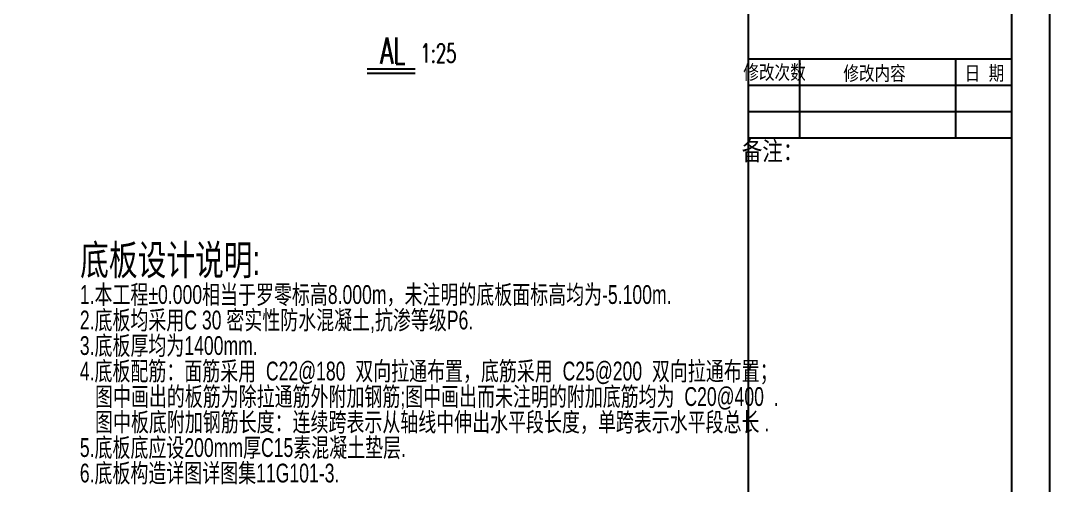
# Model space of a CAD drawing. Extents: x 628064 to 789462, y -248497 to 145317.
# Drawn here: x 714656 to 742006, y -142122 to -129751 of the extents above; entities that cross this region are included whole.
import ezdxf
from ezdxf.enums import TextEntityAlignment as Align

# ---------------------------------------------------------------- set-up
doc = ezdxf.new("R2010")
doc.units = 0
doc.header["$LTSCALE"] = 100
for name, color, linetype in [('PUB_TITLE', 4, 'Continuous'), ('TEXT', 2, 'Continuous'), ('tk', 7, 'Continuous')]:
    doc.layers.add(name, color=color, linetype=linetype)
doc.styles.add('hztxt2', font='hztxt2')
doc.styles.get("Standard").update_dxf_attribs({"font": 'standard'})
doc.styles.add('tssd_rein', font='tssd_rein')

msp = doc.modelspace()

# ---------------------------------------------------------------- linework, layer by layer
msp.add_line((723865.7, -131155.2), (725146.8, -131155.2))
msp.add_lwpolyline([(723865.7, -131035.2), (725146.8, -131035.2)])
at = {"layer": 'PUB_TITLE'}
for p, q in [((734005.8, -130769.4), (741005.8, -130769.4)), ((735358.7, -130769.4), (735358.7, -132869.3)), ((739511.4, -130769.4), (739511.4, -132869.3)), ((734005.8, -131469.4), (741005.8, -131469.4)), ((734005.8, -132169.3), (741005.8, -132169.3)), ((734005.8, -132869.3), (741005.8, -132869.3))]:
    msp.add_line(p, q, dxfattribs=at)
at = {"layer": 'tk'}
msp.add_line((734005.8, -171301.2), (734005.8, -113901.2), dxfattribs=at)
at = {"layer": 'tk', "color": 5}
msp.add_lwpolyline([(657905.8, -172301.2), (657905.8, -112901.2), (742005.8, -112901.2), (742005.8, -172301.2)], close=True, dxfattribs=at)
at = {"layer": 'tk'}
msp.add_lwpolyline([(660405.8, -171301.2), (741005.8, -171301.2), (741005.8, -113901.2), (660405.8, -113901.2)], close=True, dxfattribs=at)

# ---------------------------------------------------------------- texts
at = {"width": 0.7}
for s, height, p in [('AL', 700, (724216.5, -130901.8)), ('1:25', 500, (725284.8, -130870.8))]:
    msp.add_text(s, height=height, dxfattribs=at).set_placement(p)
at = {"layer": 'PUB_TITLE', "style": 'hztxt2', "width": 0.8}
for s, height, p in [('修改次数', 380, (734698.2, -131120.7)), ('修改内容', 380, (737357.5, -131147.6)), ('日  期', 380, (740277.8, -131147.6)), ('备注：', 500, (734645.8, -133212.6))]:
    msp.add_text(s, height=height, dxfattribs=at).set_placement(p, align=Align.MIDDLE)
at = {"layer": 'TEXT', "color": 100, "style": 'tssd_rein', "width": 0.7}
for s, height, p in [('底板设计说明:', 800, (716238.9, -136521.6)), ('1.本工程%%P0.000相当于罗零标高8.000m，未注明的底板面标高均为-5.100m.', 500, (716230.9, -137292)), ('2.底板均采用C 30 密实性防水混凝土,抗渗等级P6.', 500, (716230.9, -137970.7)), ('3.底板厚均为1400mm.', 500, (716230.9, -138649.3)), ('4.底板配筋：面筋采用  C22@180  双向拉通布置，底筋采用  C25@200  双向拉通布置；', 500, (716230.9, -139327.9)), ('图中画出的板筋为除拉通筋外附加钢筋;图中画出而未注明的附加底筋均为  C20@400  .', 500, (716634.7, -140006.6)), ('图中板底附加钢筋长度：连续跨表示从轴线中伸出水平段长度，单跨表示水平段总长 .', 500, (716634.7, -140685.2)), ('5.底板底应设200mm厚C15素混凝土垫层.', 500, (716230.9, -141363.8)), ('6.底板构造详图详图集11G101-3.', 500, (716230.9, -142042.5))]:
    msp.add_text(s, height=height, dxfattribs=at).set_placement(p)

doc.saveas('drawing.dxf')
